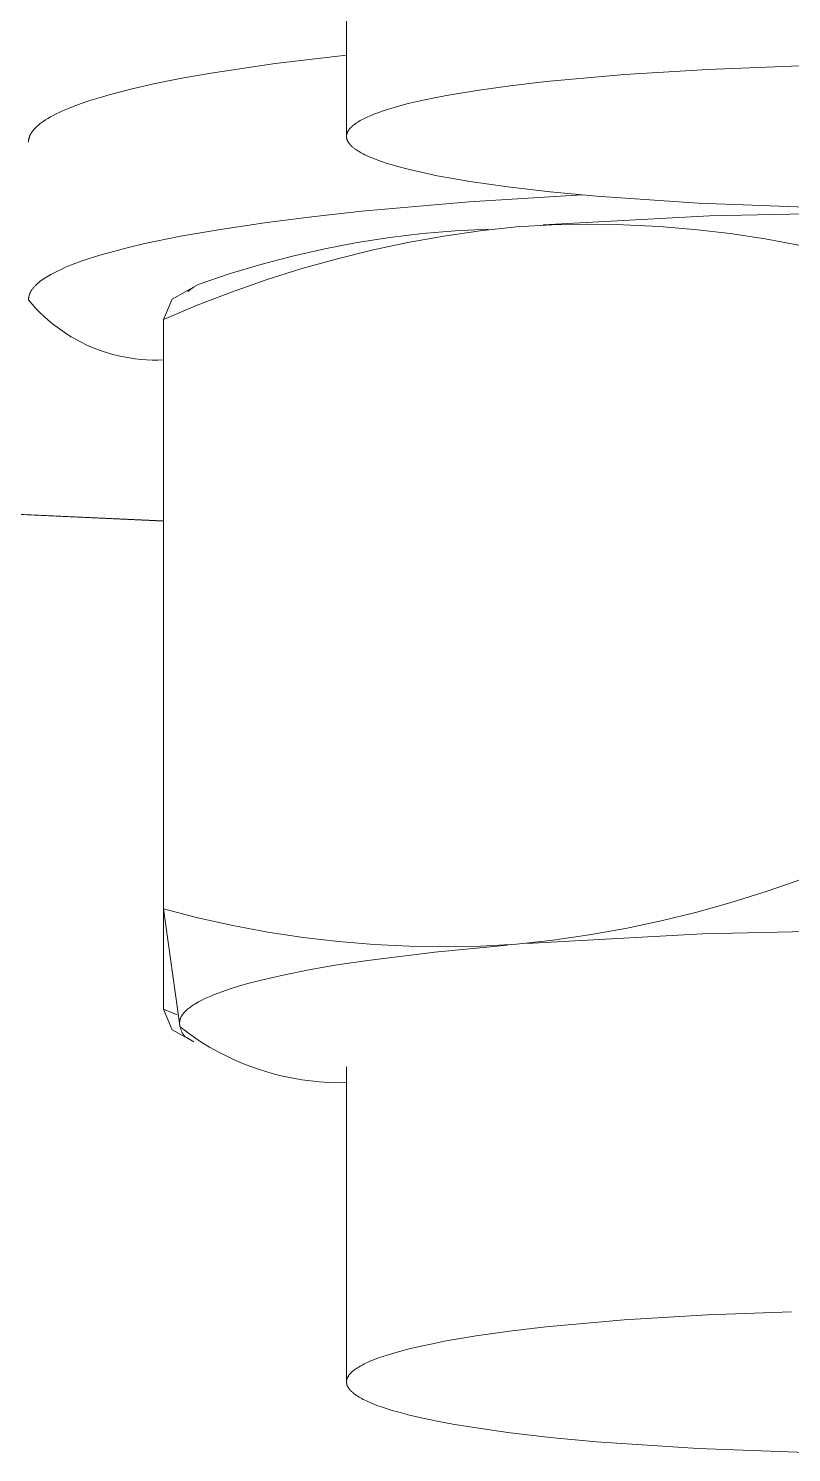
# Model space of a CAD drawing. Header units: inches. Extents: x -10 to 169, y -3 to 129.
# Drawn here: x 4.1313 to 4.358, y 111.1797 to 111.6027 of the extents above; entities that cross this region are included whole.
import ezdxf

# ---------------------------------------------------------------- set-up
doc = ezdxf.new("R2010")
doc.units = ezdxf.units.IN
doc.layers.add('ZANO_R', color=7, linetype='Continuous', lineweight=0)

msp = doc.modelspace()

# ---------------------------------------------------------------- linework, layer by layer
at = {"layer": 'ZANO_R'}
for p, q in [((4.22574, 111.57134), (4.22574, 111.66424)), ((4.20455, 111.59229), (4.22574, 111.59481)), ((4.17686, 111.58793), (4.18548, 111.58945)), ((4.18548, 111.58945), (4.20455, 111.59229)), ((4.30835, 111.5891), (4.28507, 111.587)), ((4.33304, 111.5906), (4.30835, 111.5891)), ((4.35795, 111.59153), (4.33304, 111.5906)), ((4.38798, 111.59195), (4.35795, 111.59153)), ((4.15521, 111.58303), (4.1617, 111.58471)), ((4.1617, 111.58471), (4.16892, 111.58635)), ((4.16892, 111.58635), (4.17686, 111.58793)), ((4.26444, 111.58435), (4.25548, 111.58285)), ((4.27434, 111.58574), (4.26444, 111.58435)), ((4.28507, 111.587), (4.27434, 111.58574)), ((4.14456, 111.57956), (4.14693, 111.58044)), ((4.14693, 111.58044), (4.14949, 111.58131)), ((4.14949, 111.58131), (4.15226, 111.58217)), ((4.15226, 111.58217), (4.15521, 111.58303)), ((4.24408, 111.58041), (4.24087, 111.57956)), ((4.2476, 111.58124), (4.24408, 111.58041)), ((4.2514, 111.58206), (4.2476, 111.58124)), ((4.25548, 111.58285), (4.2514, 111.58206)), ((4.13566, 111.57513), (4.13633, 111.57557)), ((4.13633, 111.57557), (4.13704, 111.57602)), ((4.13704, 111.57602), (4.13781, 111.57646)), ((4.13781, 111.57646), (4.13863, 111.57691)), ((4.13863, 111.57691), (4.13949, 111.57735)), ((4.13949, 111.57735), (4.14041, 111.57779)), ((4.14041, 111.57779), (4.14137, 111.57824)), ((4.14137, 111.57824), (4.14238, 111.57868)), ((4.14238, 111.57868), (4.14456, 111.57956)), ((4.23023, 111.57559), (4.22983, 111.57537)), ((4.23066, 111.57582), (4.23023, 111.57559)), ((4.2311, 111.57604), (4.23066, 111.57582)), ((4.23205, 111.57649), (4.2311, 111.57604)), ((4.23307, 111.57693), (4.23205, 111.57649)), ((4.23417, 111.57738), (4.23307, 111.57693)), ((4.23536, 111.57782), (4.23417, 111.57738)), ((4.23662, 111.57826), (4.23536, 111.57782)), ((4.23796, 111.57869), (4.23662, 111.57826)), ((4.24087, 111.57956), (4.23796, 111.57869)), ((4.13179, 111.57114), (4.13184, 111.57125)), ((4.13184, 111.57125), (4.1319, 111.57136)), ((4.1319, 111.57136), (4.13196, 111.57147)), ((4.13196, 111.57147), (4.13203, 111.57158)), ((4.13203, 111.57158), (4.1321, 111.57169)), ((4.1321, 111.57169), (4.13217, 111.5718)), ((4.13217, 111.5718), (4.13224, 111.57191)), ((4.13224, 111.57191), (4.13232, 111.57202)), ((4.13232, 111.57202), (4.13248, 111.57224)), ((4.13248, 111.57224), (4.13265, 111.57246)), ((4.13265, 111.57246), (4.13284, 111.57268)), ((4.13284, 111.57268), (4.13303, 111.57291)), ((4.13303, 111.57291), (4.13324, 111.57313)), ((4.13324, 111.57313), (4.13346, 111.57335)), ((4.13346, 111.57335), (4.1337, 111.57357)), ((4.1337, 111.57357), (4.13394, 111.57379)), ((4.13394, 111.57379), (4.1342, 111.57401)), ((4.1342, 111.57401), (4.13446, 111.57424)), ((4.13446, 111.57424), (4.13474, 111.57446)), ((4.13474, 111.57446), (4.13504, 111.57468)), ((4.13504, 111.57468), (4.13534, 111.5749)), ((4.13534, 111.5749), (4.13566, 111.57513)), ((4.2258, 111.57124), (4.22578, 111.57113)), ((4.22583, 111.57135), (4.2258, 111.57124)), ((4.22586, 111.57146), (4.22583, 111.57135)), ((4.22589, 111.57157), (4.22586, 111.57146)), ((4.22593, 111.57168), (4.22589, 111.57157)), ((4.22597, 111.57179), (4.22593, 111.57168)), ((4.22602, 111.57191), (4.22597, 111.57179)), ((4.22607, 111.57202), (4.22602, 111.57191)), ((4.22613, 111.57213), (4.22607, 111.57202)), ((4.22619, 111.57224), (4.22613, 111.57213)), ((4.22626, 111.57235), (4.22619, 111.57224)), ((4.22633, 111.57246), (4.22626, 111.57235)), ((4.22641, 111.57257), (4.22633, 111.57246)), ((4.22649, 111.57268), (4.22641, 111.57257)), ((4.22657, 111.57279), (4.22649, 111.57268)), ((4.22666, 111.5729), (4.22657, 111.57279)), ((4.22675, 111.57302), (4.22666, 111.5729)), ((4.22685, 111.57313), (4.22675, 111.57302)), ((4.22696, 111.57324), (4.22685, 111.57313)), ((4.22706, 111.57335), (4.22696, 111.57324)), ((4.22718, 111.57346), (4.22706, 111.57335)), ((4.22729, 111.57357), (4.22718, 111.57346)), ((4.22742, 111.57369), (4.22729, 111.57357)), ((4.22754, 111.5738), (4.22742, 111.57369)), ((4.22781, 111.57402), (4.22754, 111.5738)), ((4.2281, 111.57425), (4.22781, 111.57402)), ((4.22841, 111.57447), (4.2281, 111.57425)), ((4.22873, 111.5747), (4.22841, 111.57447)), ((4.22908, 111.57492), (4.22873, 111.5747)), ((4.22944, 111.57514), (4.22908, 111.57492)), ((4.22983, 111.57537), (4.22944, 111.57514)), ((4.13125, 111.56918), (4.13126, 111.56928)), ((4.13125, 111.56907), (4.13125, 111.56918)), ((4.13125, 111.56896), (4.13125, 111.56907)), ((4.13126, 111.56928), (4.13127, 111.56939)), ((4.13127, 111.56939), (4.13128, 111.5695)), ((4.13128, 111.5695), (4.1313, 111.56961)), ((4.1313, 111.56961), (4.13131, 111.56972)), ((4.13131, 111.56972), (4.13133, 111.56983)), ((4.13133, 111.56983), (4.13135, 111.56994)), ((4.13135, 111.56994), (4.13138, 111.57005)), ((4.13138, 111.57005), (4.13141, 111.57015)), ((4.13141, 111.57015), (4.13144, 111.57026)), ((4.13144, 111.57026), (4.13147, 111.57037)), ((4.13147, 111.57037), (4.13151, 111.57048)), ((4.13151, 111.57048), (4.13155, 111.57059)), ((4.13155, 111.57059), (4.13159, 111.5707)), ((4.13159, 111.5707), (4.13164, 111.57081)), ((4.13164, 111.57081), (4.13168, 111.57092)), ((4.13168, 111.57092), (4.13173, 111.57103)), ((4.13173, 111.57103), (4.13179, 111.57114)), ((4.22575, 111.57092), (4.22574, 111.57081)), ((4.22574, 111.57081), (4.22574, 111.5707)), ((4.22574, 111.57066), (4.22574, 111.5707)), ((4.22574, 111.57066), (4.22574, 111.57059)), ((4.22574, 111.57059), (4.22574, 111.57052)), ((4.22574, 111.57052), (4.22575, 111.57045)), ((4.22576, 111.57103), (4.22575, 111.57092)), ((4.22575, 111.57045), (4.22575, 111.57038)), ((4.22575, 111.57038), (4.22576, 111.57032)), ((4.22578, 111.57113), (4.22576, 111.57103)), ((4.22576, 111.57032), (4.22577, 111.57025)), ((4.22577, 111.57025), (4.22578, 111.57018)), ((4.22578, 111.57018), (4.22579, 111.57011)), ((4.22579, 111.57011), (4.22581, 111.57004)), ((4.22581, 111.57004), (4.22583, 111.56997)), ((4.22583, 111.56997), (4.22584, 111.5699)), ((4.22584, 111.5699), (4.22586, 111.56983)), ((4.22586, 111.56983), (4.22589, 111.56976)), ((4.22589, 111.56976), (4.22591, 111.5697)), ((4.22591, 111.5697), (4.22593, 111.56963)), ((4.22593, 111.56963), (4.22596, 111.56956)), ((4.22596, 111.56956), (4.22599, 111.56949)), ((4.22599, 111.56949), (4.22602, 111.56942)), ((4.22602, 111.56942), (4.22605, 111.56935)), ((4.22605, 111.56935), (4.22608, 111.56929)), ((4.22608, 111.56929), (4.22612, 111.56922)), ((4.22612, 111.56922), (4.22615, 111.56915)), ((4.22615, 111.56915), (4.22619, 111.56908)), ((4.22619, 111.56908), (4.22623, 111.56902)), ((4.22623, 111.56902), (4.22627, 111.56895)), ((4.22627, 111.56895), (4.22632, 111.56888)), ((4.22632, 111.56888), (4.22641, 111.56875)), ((4.22641, 111.56875), (4.22651, 111.56861)), ((4.22651, 111.56861), (4.22661, 111.56848)), ((4.22661, 111.56848), (4.22672, 111.56834)), ((4.22672, 111.56834), (4.22684, 111.56821)), ((4.22684, 111.56821), (4.22696, 111.56808)), ((4.22696, 111.56808), (4.22709, 111.56795)), ((4.22709, 111.56795), (4.22722, 111.56781)), ((4.22722, 111.56781), (4.22736, 111.56768)), ((4.22736, 111.56768), (4.22751, 111.56755)), ((4.22751, 111.56755), (4.22766, 111.56742)), ((4.22766, 111.56742), (4.22782, 111.56729)), ((4.22782, 111.56729), (4.22799, 111.56716)), ((4.22799, 111.56716), (4.22816, 111.56703)), ((4.22816, 111.56703), (4.22833, 111.5669)), ((4.22833, 111.5669), (4.2287, 111.56665)), ((4.2287, 111.56665), (4.22909, 111.56639)), ((4.22909, 111.56639), (4.22947, 111.56616)), ((4.22947, 111.56616), (4.22987, 111.56593)), ((4.22987, 111.56593), (4.23029, 111.5657)), ((4.23029, 111.5657), (4.23073, 111.56547)), ((4.23073, 111.56547), (4.2312, 111.56523)), ((4.2312, 111.56523), (4.23168, 111.565)), ((4.23168, 111.565), (4.23273, 111.56453)), ((4.23273, 111.56453), (4.23386, 111.56407)), ((4.23386, 111.56407), (4.23509, 111.5636)), ((4.23509, 111.5636), (4.23641, 111.56313)), ((4.23641, 111.56313), (4.23783, 111.56267)), ((4.23783, 111.56267), (4.23934, 111.5622)), ((4.23934, 111.5622), (4.24095, 111.56174)), ((4.24095, 111.56174), (4.24447, 111.56082)), ((4.24447, 111.56082), (4.24837, 111.55991)), ((4.24837, 111.55991), (4.25267, 111.55901)), ((4.25267, 111.55901), (4.25735, 111.55814)), ((4.25735, 111.55814), (4.26241, 111.55729)), ((4.26241, 111.55729), (4.27364, 111.55567)), ((4.27364, 111.55567), (4.28621, 111.5542)), ((4.23033, 111.54843), (4.2622, 111.5512)), ((4.2622, 111.5512), (4.29567, 111.55327)), ((4.28621, 111.5542), (4.29998, 111.55289)), ((4.29998, 111.55289), (4.33019, 111.55086)), ((4.33019, 111.55086), (4.36228, 111.54969)), ((4.20133, 111.545), (4.21539, 111.5468)), ((4.21539, 111.5468), (4.23033, 111.54843)), ((4.28412, 111.54444), (4.33355, 111.54705)), ((4.33355, 111.54705), (4.38303, 111.5481)), ((4.17641, 111.54099), (4.18829, 111.54306)), ((4.18829, 111.54306), (4.20133, 111.545)), ((4.23858, 111.54065), (4.2483, 111.54181)), ((4.2483, 111.54181), (4.25806, 111.54263)), ((4.26544, 111.5426), (4.25466, 111.54103)), ((4.25806, 111.54263), (4.26784, 111.54311)), ((4.27627, 111.54384), (4.26544, 111.5426)), ((4.28685, 111.54439), (4.27627, 111.54384)), ((4.29744, 111.54459), (4.28685, 111.54439)), ((4.30803, 111.54443), (4.29744, 111.54459)), ((4.31861, 111.54391), (4.30803, 111.54443)), ((4.32917, 111.54303), (4.31861, 111.54391)), ((4.33969, 111.5418), (4.32917, 111.54303)), ((4.35017, 111.54021), (4.33969, 111.5418)), ((4.15652, 111.53653), (4.16098, 111.53768)), ((4.16098, 111.53768), (4.16578, 111.53881)), ((4.16578, 111.53881), (4.17641, 111.54099)), ((4.21929, 111.53731), (4.2289, 111.53915)), ((4.2289, 111.53915), (4.23858, 111.54065)), ((4.24394, 111.53911), (4.23328, 111.53685)), ((4.25466, 111.54103), (4.24394, 111.53911)), ((4.36058, 111.53827), (4.35017, 111.54021)), ((4.14529, 111.53299), (4.14693, 111.53359)), ((4.14693, 111.53359), (4.14867, 111.53419)), ((4.14867, 111.53419), (4.15241, 111.53537)), ((4.15241, 111.53537), (4.15652, 111.53653)), ((4.20027, 111.53264), (4.20974, 111.53514)), ((4.20974, 111.53514), (4.21929, 111.53731)), ((4.2227, 111.53424), (4.21221, 111.53131)), ((4.23328, 111.53685), (4.2227, 111.53424)), ((4.13638, 111.52875), (4.13686, 111.52906)), ((4.13686, 111.52906), (4.13737, 111.52936)), ((4.13737, 111.52936), (4.13791, 111.52967)), ((4.13791, 111.52967), (4.13846, 111.52997)), ((4.13846, 111.52997), (4.13964, 111.53058)), ((4.13964, 111.53058), (4.14092, 111.53118)), ((4.14092, 111.53118), (4.14228, 111.53179)), ((4.14228, 111.53179), (4.14374, 111.53239)), ((4.14374, 111.53239), (4.14529, 111.53299)), ((4.18163, 111.52665), (4.1909, 111.52981)), ((4.1909, 111.52981), (4.20027, 111.53264)), ((4.21221, 111.53131), (4.20182, 111.52804)), ((4.1319, 111.52451), (4.13199, 111.52466)), ((4.13199, 111.52466), (4.13208, 111.52481)), ((4.13208, 111.52481), (4.13218, 111.52496)), ((4.13218, 111.52496), (4.13228, 111.52511)), ((4.13228, 111.52511), (4.13238, 111.52526)), ((4.13238, 111.52526), (4.1325, 111.52541)), ((4.1325, 111.52541), (4.13262, 111.52556)), ((4.13262, 111.52556), (4.13274, 111.52572)), ((4.13274, 111.52572), (4.13287, 111.52587)), ((4.13287, 111.52587), (4.133, 111.52602)), ((4.133, 111.52602), (4.13314, 111.52617)), ((4.13314, 111.52617), (4.13329, 111.52632)), ((4.13329, 111.52632), (4.13344, 111.52647)), ((4.13344, 111.52647), (4.1336, 111.52663)), ((4.1336, 111.52663), (4.13393, 111.52693)), ((4.13393, 111.52693), (4.13428, 111.52723)), ((4.13428, 111.52723), (4.13465, 111.52754)), ((4.13465, 111.52754), (4.13505, 111.52784)), ((4.13505, 111.52784), (4.13547, 111.52814)), ((4.13547, 111.52814), (4.13591, 111.52845)), ((4.13591, 111.52845), (4.13638, 111.52875)), ((4.17396, 111.52237), (4.18163, 111.52665)), ((4.17857, 111.52459), (4.17901, 111.52494)), ((4.17901, 111.52494), (4.17945, 111.52528)), ((4.17945, 111.52528), (4.1799, 111.5256)), ((4.1799, 111.5256), (4.18037, 111.5259)), ((4.20182, 111.52804), (4.19154, 111.52444)), ((4.13125, 111.52227), (4.13126, 111.52242)), ((4.13125, 111.52212), (4.13125, 111.52227)), ((4.13234, 111.52082), (4.13125, 111.52211)), ((4.13126, 111.52242), (4.13127, 111.52257)), ((4.13127, 111.52257), (4.13129, 111.52272)), ((4.13129, 111.52272), (4.13131, 111.52286)), ((4.13131, 111.52286), (4.13134, 111.52301)), ((4.13134, 111.52301), (4.13137, 111.52316)), ((4.13137, 111.52316), (4.13141, 111.52331)), ((4.13141, 111.52331), (4.13145, 111.52346)), ((4.13145, 111.52346), (4.1315, 111.52361)), ((4.1315, 111.52361), (4.13156, 111.52376)), ((4.13156, 111.52376), (4.13161, 111.52391)), ((4.13161, 111.52391), (4.13168, 111.52406)), ((4.13168, 111.52406), (4.13175, 111.52421)), ((4.13175, 111.52421), (4.13182, 111.52436)), ((4.13182, 111.52436), (4.1319, 111.52451)), ((4.13348, 111.51958), (4.13234, 111.52082)), ((4.17135, 111.51626), (4.17396, 111.52237)), ((4.18138, 111.52051), (4.17135, 111.51626)), ((4.19154, 111.52444), (4.18138, 111.52051)), ((4.13465, 111.51837), (4.13348, 111.51958)), ((4.13587, 111.51721), (4.13465, 111.51837)), ((4.13713, 111.51609), (4.13587, 111.51721)), ((4.17135, 111.34117), (4.17135, 111.51626)), ((4.13843, 111.51501), (4.13713, 111.51609)), ((4.13976, 111.51398), (4.13843, 111.51501)), ((4.14112, 111.51299), (4.13976, 111.51398)), ((4.14252, 111.51205), (4.14112, 111.51299)), ((4.14396, 111.51116), (4.14252, 111.51205)), ((4.14542, 111.51032), (4.14396, 111.51116)), ((4.14691, 111.50953), (4.14542, 111.51032)), ((4.14842, 111.50879), (4.14691, 111.50953)), ((4.14996, 111.50811), (4.14842, 111.50879)), ((4.15152, 111.50748), (4.14996, 111.50811)), ((4.15311, 111.5069), (4.15152, 111.50748)), ((4.15471, 111.50638), (4.15311, 111.5069)), ((4.15633, 111.50591), (4.15471, 111.50638)), ((4.15796, 111.5055), (4.15633, 111.50591)), ((4.15961, 111.50515), (4.15796, 111.5055)), ((4.16127, 111.50485), (4.15961, 111.50515)), ((4.16294, 111.50461), (4.16127, 111.50485)), ((4.16461, 111.50443), (4.16294, 111.50461)), ((4.16629, 111.5043), (4.16461, 111.50443)), ((4.16798, 111.50424), (4.16629, 111.5043)), ((4.16966, 111.50423), (4.16798, 111.50424)), ((4.17135, 111.50428), (4.16966, 111.50423)), ((4.17135, 111.45633), (4.08724, 111.46032)), ((4.17135, 111.45643), (4.12564, 111.45854)), ((4.36099, 111.35006), (4.35071, 111.34646)), ((4.34032, 111.34319), (4.32983, 111.34025)), ((4.35071, 111.34646), (4.34032, 111.34319)), ((4.17135, 111.3114), (4.17135, 111.34117)), ((4.17617, 111.30659), (4.17135, 111.34117)), ((4.18161, 111.33853), (4.17135, 111.34117)), ((4.19195, 111.33623), (4.18161, 111.33853)), ((4.32983, 111.34025), (4.31925, 111.33765)), ((4.20237, 111.33429), (4.19195, 111.33623)), ((4.21284, 111.3327), (4.20237, 111.33429)), ((4.30859, 111.33539), (4.29787, 111.33347)), ((4.31925, 111.33765), (4.30859, 111.33539)), ((4.33151, 111.33379), (4.38375, 111.33493)), ((4.22336, 111.33147), (4.21284, 111.3327)), ((4.23392, 111.33059), (4.22336, 111.33147)), ((4.2445, 111.33008), (4.23392, 111.33059)), ((4.25509, 111.32991), (4.2445, 111.33008)), ((4.25195, 111.32836), (4.27355, 111.33044)), ((4.26569, 111.33011), (4.25509, 111.32991)), ((4.27627, 111.33066), (4.26569, 111.33011)), ((4.28709, 111.3319), (4.27627, 111.33066)), ((4.27934, 111.33091), (4.33151, 111.33379)), ((4.29787, 111.33347), (4.28709, 111.3319)), ((4.22301, 111.32452), (4.23209, 111.32589)), ((4.23209, 111.32589), (4.25195, 111.32836)), ((4.2069, 111.32153), (4.21459, 111.32306)), ((4.21459, 111.32306), (4.22301, 111.32452)), ((4.18872, 111.31659), (4.19121, 111.31745)), ((4.19121, 111.31745), (4.19392, 111.31829)), ((4.19392, 111.31829), (4.19685, 111.31912)), ((4.19685, 111.31912), (4.19999, 111.31994)), ((4.19999, 111.31994), (4.2069, 111.32153)), ((4.18064, 111.3129), (4.18101, 111.31312)), ((4.18101, 111.31312), (4.18177, 111.31356)), ((4.18177, 111.31356), (4.18259, 111.314)), ((4.18259, 111.314), (4.18347, 111.31443)), ((4.18347, 111.31443), (4.18441, 111.31487)), ((4.18441, 111.31487), (4.1854, 111.3153)), ((4.1854, 111.3153), (4.18645, 111.31573)), ((4.18645, 111.31573), (4.18756, 111.31617)), ((4.18756, 111.31617), (4.18872, 111.31659)), ((4.17396, 111.30529), (4.17135, 111.3114)), ((4.17541, 111.30972), (4.17135, 111.3114)), ((4.17649, 111.30885), (4.17654, 111.30896)), ((4.17654, 111.30896), (4.17659, 111.30907)), ((4.17659, 111.30907), (4.17665, 111.30918)), ((4.17665, 111.30918), (4.17671, 111.30929)), ((4.17671, 111.30929), (4.17677, 111.30939)), ((4.17677, 111.30939), (4.17684, 111.3095)), ((4.17684, 111.3095), (4.17691, 111.30961)), ((4.17691, 111.30961), (4.17698, 111.30972)), ((4.17698, 111.30972), (4.17706, 111.30983)), ((4.17706, 111.30983), (4.17714, 111.30994)), ((4.17714, 111.30994), (4.17723, 111.31005)), ((4.17723, 111.31005), (4.17731, 111.31016)), ((4.17731, 111.31016), (4.17741, 111.31027)), ((4.17741, 111.31027), (4.1775, 111.31038)), ((4.1775, 111.31038), (4.1776, 111.31049)), ((4.1776, 111.31049), (4.17781, 111.31071)), ((4.17781, 111.31071), (4.17803, 111.31093)), ((4.17803, 111.31093), (4.17826, 111.31115)), ((4.17826, 111.31115), (4.17851, 111.31137)), ((4.17851, 111.31137), (4.17877, 111.31159)), ((4.17877, 111.31159), (4.17905, 111.31181)), ((4.17905, 111.31181), (4.17934, 111.31203)), ((4.17934, 111.31203), (4.17965, 111.31224)), ((4.17965, 111.31224), (4.17996, 111.31246)), ((4.17996, 111.31246), (4.1803, 111.31268)), ((4.1803, 111.31268), (4.18064, 111.3129)), ((4.17786, 111.30311), (4.17396, 111.30529)), ((4.17613, 111.30733), (4.17614, 111.30744)), ((4.17613, 111.30723), (4.17613, 111.30733)), ((4.17614, 111.30712), (4.17613, 111.30723)), ((4.17614, 111.30755), (4.17615, 111.30766)), ((4.17614, 111.30744), (4.17614, 111.30755)), ((4.17614, 111.30701), (4.17614, 111.30712)), ((4.17615, 111.3069), (4.17614, 111.30701)), ((4.17615, 111.30766), (4.17617, 111.30776)), ((4.17616, 111.3068), (4.17615, 111.3069)), ((4.17618, 111.30669), (4.17616, 111.3068)), ((4.17617, 111.30776), (4.17618, 111.30787)), ((4.17618, 111.30787), (4.17621, 111.30798)), ((4.1762, 111.30658), (4.17618, 111.30669)), ((4.17622, 111.30647), (4.1762, 111.30658)), ((4.17621, 111.30798), (4.17623, 111.30809)), ((4.17624, 111.30637), (4.17622, 111.30647)), ((4.17623, 111.30809), (4.17626, 111.3082)), ((4.17627, 111.30626), (4.17624, 111.30637)), ((4.17626, 111.3082), (4.17629, 111.30831)), ((4.1763, 111.30615), (4.17627, 111.30626)), ((4.17629, 111.30831), (4.17632, 111.30841)), ((4.17842, 111.30454), (4.1763, 111.30615)), ((4.17632, 111.30841), (4.17636, 111.30852)), ((4.17636, 111.30852), (4.1764, 111.30863)), ((4.1764, 111.30863), (4.17644, 111.30874)), ((4.17644, 111.30874), (4.17649, 111.30885)), ((4.17649, 111.30554), (4.17645, 111.30571)), ((4.17653, 111.30537), (4.17649, 111.30554)), ((4.17659, 111.3052), (4.17653, 111.30537)), ((4.17664, 111.30503), (4.17659, 111.3052)), ((4.17671, 111.30487), (4.17664, 111.30503)), ((4.17678, 111.30471), (4.17671, 111.30487)), ((4.17685, 111.30455), (4.17678, 111.30471)), ((4.17693, 111.3044), (4.17685, 111.30455)), ((4.17702, 111.30424), (4.17693, 111.3044)), ((4.17711, 111.30409), (4.17702, 111.30424)), ((4.1772, 111.30395), (4.17711, 111.30409)), ((4.1773, 111.3038), (4.1772, 111.30395)), ((4.17741, 111.30366), (4.1773, 111.3038)), ((4.17752, 111.30353), (4.17741, 111.30366)), ((4.17763, 111.30339), (4.17752, 111.30353)), ((4.17775, 111.30326), (4.17763, 111.30339)), ((4.17787, 111.30314), (4.17775, 111.30326)), ((4.17975, 111.30209), (4.17793, 111.30311)), ((4.18035, 111.30172), (4.17815, 111.30295)), ((4.18058, 111.303), (4.17842, 111.30454)), ((4.1828, 111.30153), (4.18058, 111.303)), ((4.18507, 111.30014), (4.1828, 111.30153)), ((4.18739, 111.29883), (4.18507, 111.30014)), ((4.18975, 111.2976), (4.18739, 111.29883)), ((4.19215, 111.29646), (4.18975, 111.2976)), ((4.19459, 111.2954), (4.19215, 111.29646)), ((4.19706, 111.29442), (4.19459, 111.2954)), ((4.19957, 111.29353), (4.19706, 111.29442)), ((4.2021, 111.29273), (4.19957, 111.29353)), ((4.20467, 111.29201), (4.2021, 111.29273)), ((4.20725, 111.29139), (4.20467, 111.29201)), ((4.22574, 111.20127), (4.22574, 111.29424)), ((4.20986, 111.29086), (4.20725, 111.29139)), ((4.21248, 111.29041), (4.20986, 111.29086)), ((4.21512, 111.29006), (4.21248, 111.29041)), ((4.21776, 111.2898), (4.21512, 111.29006)), ((4.22042, 111.28963), (4.21776, 111.2898)), ((4.22308, 111.28955), (4.22042, 111.28963)), ((4.22574, 111.28957), (4.22308, 111.28955)), ((4.33299, 111.2206), (4.30826, 111.21909)), ((4.35795, 111.22152), (4.33299, 111.2206)), ((4.28494, 111.21699), (4.27421, 111.21572)), ((4.30826, 111.21909), (4.28494, 111.21699)), ((4.25126, 111.21202), (4.24746, 111.21121)), ((4.25534, 111.21282), (4.25126, 111.21202)), ((4.26429, 111.21433), (4.25534, 111.21282)), ((4.27421, 111.21572), (4.26429, 111.21433)), ((4.23524, 111.20777), (4.23407, 111.20733)), ((4.2365, 111.20821), (4.23524, 111.20777)), ((4.23783, 111.20865), (4.2365, 111.20821)), ((4.24074, 111.20952), (4.23783, 111.20865)), ((4.24395, 111.21037), (4.24074, 111.20952)), ((4.24746, 111.21121), (4.24395, 111.21037)), ((4.22691, 111.20319), (4.22681, 111.20307)), ((4.22702, 111.2033), (4.22691, 111.20319)), ((4.22713, 111.20341), (4.22702, 111.2033)), ((4.22724, 111.20352), (4.22713, 111.20341)), ((4.22736, 111.20363), (4.22724, 111.20352)), ((4.22749, 111.20375), (4.22736, 111.20363)), ((4.22762, 111.20386), (4.22749, 111.20375)), ((4.22775, 111.20397), (4.22762, 111.20386)), ((4.22804, 111.20419), (4.22775, 111.20397)), ((4.22834, 111.20442), (4.22804, 111.20419)), ((4.22866, 111.20464), (4.22834, 111.20442)), ((4.22901, 111.20487), (4.22866, 111.20464)), ((4.22937, 111.20509), (4.22901, 111.20487)), ((4.22975, 111.20532), (4.22937, 111.20509)), ((4.23015, 111.20554), (4.22975, 111.20532)), ((4.23057, 111.20577), (4.23015, 111.20554)), ((4.23101, 111.20599), (4.23057, 111.20577)), ((4.23195, 111.20644), (4.23101, 111.20599)), ((4.23297, 111.20689), (4.23195, 111.20644)), ((4.23407, 111.20733), (4.23297, 111.20689)), ((4.22575, 111.20086), (4.22574, 111.20075)), ((4.22574, 111.20075), (4.22574, 111.20064)), ((4.22574, 111.20063), (4.22574, 111.20056)), ((4.22574, 111.20056), (4.22574, 111.20049)), ((4.22574, 111.20049), (4.22575, 111.20042)), ((4.22576, 111.20097), (4.22575, 111.20086)), ((4.22575, 111.20042), (4.22576, 111.20035)), ((4.22577, 111.20108), (4.22576, 111.20097)), ((4.22576, 111.20035), (4.22576, 111.20028)), ((4.22576, 111.20028), (4.22577, 111.20021)), ((4.22579, 111.20119), (4.22577, 111.20108)), ((4.22577, 111.20021), (4.22579, 111.20015)), ((4.22581, 111.2013), (4.22579, 111.20119)), ((4.22579, 111.20015), (4.2258, 111.20008)), ((4.2258, 111.20008), (4.22582, 111.20001)), ((4.22584, 111.20141), (4.22581, 111.2013)), ((4.22582, 111.20001), (4.22583, 111.19994)), ((4.22583, 111.19994), (4.22585, 111.19987)), ((4.22587, 111.20152), (4.22584, 111.20141)), ((4.22585, 111.19987), (4.22587, 111.1998)), ((4.22591, 111.20163), (4.22587, 111.20152)), ((4.22587, 111.1998), (4.22589, 111.19974)), ((4.22589, 111.19974), (4.22592, 111.19967)), ((4.22595, 111.20174), (4.22591, 111.20163)), ((4.22592, 111.19967), (4.22594, 111.1996)), ((4.22594, 111.1996), (4.22597, 111.19953)), ((4.226, 111.20185), (4.22595, 111.20174)), ((4.22597, 111.19953), (4.226, 111.19946)), ((4.22605, 111.20196), (4.226, 111.20185)), ((4.226, 111.19946), (4.22603, 111.1994)), ((4.22603, 111.1994), (4.22606, 111.19933)), ((4.2261, 111.20207), (4.22605, 111.20196)), ((4.22606, 111.19933), (4.22609, 111.19926)), ((4.22609, 111.19926), (4.22613, 111.19919)), ((4.22616, 111.20218), (4.2261, 111.20207)), ((4.22613, 111.19919), (4.22617, 111.19913)), ((4.22623, 111.20229), (4.22616, 111.20218)), ((4.22617, 111.19913), (4.2262, 111.19906)), ((4.2262, 111.19906), (4.22624, 111.19899)), ((4.2263, 111.2024), (4.22623, 111.20229)), ((4.22624, 111.19899), (4.22629, 111.19893)), ((4.22629, 111.19893), (4.22633, 111.19886)), ((4.22637, 111.20252), (4.2263, 111.2024)), ((4.22645, 111.20263), (4.22637, 111.20252)), ((4.22653, 111.20274), (4.22645, 111.20263)), ((4.22662, 111.20285), (4.22653, 111.20274)), ((4.22671, 111.20296), (4.22662, 111.20285)), ((4.22681, 111.20307), (4.22671, 111.20296)), ((4.22633, 111.19886), (4.22642, 111.19872)), ((4.22642, 111.19872), (4.22652, 111.19859)), ((4.22652, 111.19859), (4.22662, 111.19846)), ((4.22662, 111.19846), (4.22673, 111.19833)), ((4.22673, 111.19833), (4.22685, 111.19819)), ((4.22685, 111.19819), (4.22697, 111.19806)), ((4.22697, 111.19806), (4.2271, 111.19793)), ((4.2271, 111.19793), (4.22723, 111.1978)), ((4.22723, 111.1978), (4.22737, 111.19767)), ((4.22737, 111.19767), (4.22752, 111.19754)), ((4.22752, 111.19754), (4.22767, 111.19741)), ((4.22767, 111.19741), (4.22783, 111.19728)), ((4.22783, 111.19728), (4.22799, 111.19715)), ((4.22799, 111.19715), (4.22834, 111.1969)), ((4.22834, 111.1969), (4.22871, 111.19664)), ((4.22871, 111.19664), (4.22909, 111.19639)), ((4.22909, 111.19639), (4.22947, 111.19616)), ((4.22947, 111.19616), (4.22987, 111.19593)), ((4.22987, 111.19593), (4.23029, 111.19569)), ((4.23029, 111.19569), (4.23073, 111.19546)), ((4.23073, 111.19546), (4.2312, 111.19523)), ((4.2312, 111.19523), (4.23168, 111.195)), ((4.23168, 111.195), (4.23273, 111.19453)), ((4.23273, 111.19453), (4.23386, 111.19406)), ((4.23386, 111.19406), (4.23509, 111.1936)), ((4.23509, 111.1936), (4.23641, 111.19313)), ((4.23641, 111.19313), (4.23783, 111.19266)), ((4.23783, 111.19266), (4.23934, 111.1922)), ((4.23934, 111.1922), (4.24095, 111.19173)), ((4.24095, 111.19173), (4.24447, 111.19081)), ((4.24447, 111.19081), (4.24837, 111.1899)), ((4.24837, 111.1899), (4.25267, 111.18901)), ((4.25267, 111.18901), (4.25735, 111.18813)), ((4.25735, 111.18813), (4.26241, 111.18728)), ((4.26241, 111.18728), (4.27364, 111.18567)), ((4.27364, 111.18567), (4.28621, 111.18419)), ((4.28621, 111.18419), (4.29998, 111.18288)), ((4.29998, 111.18288), (4.33019, 111.18086)), ((4.33019, 111.18086), (4.36228, 111.17969))]:
    msp.add_line(p, q, dxfattribs=at)

doc.saveas('drawing.dxf')
